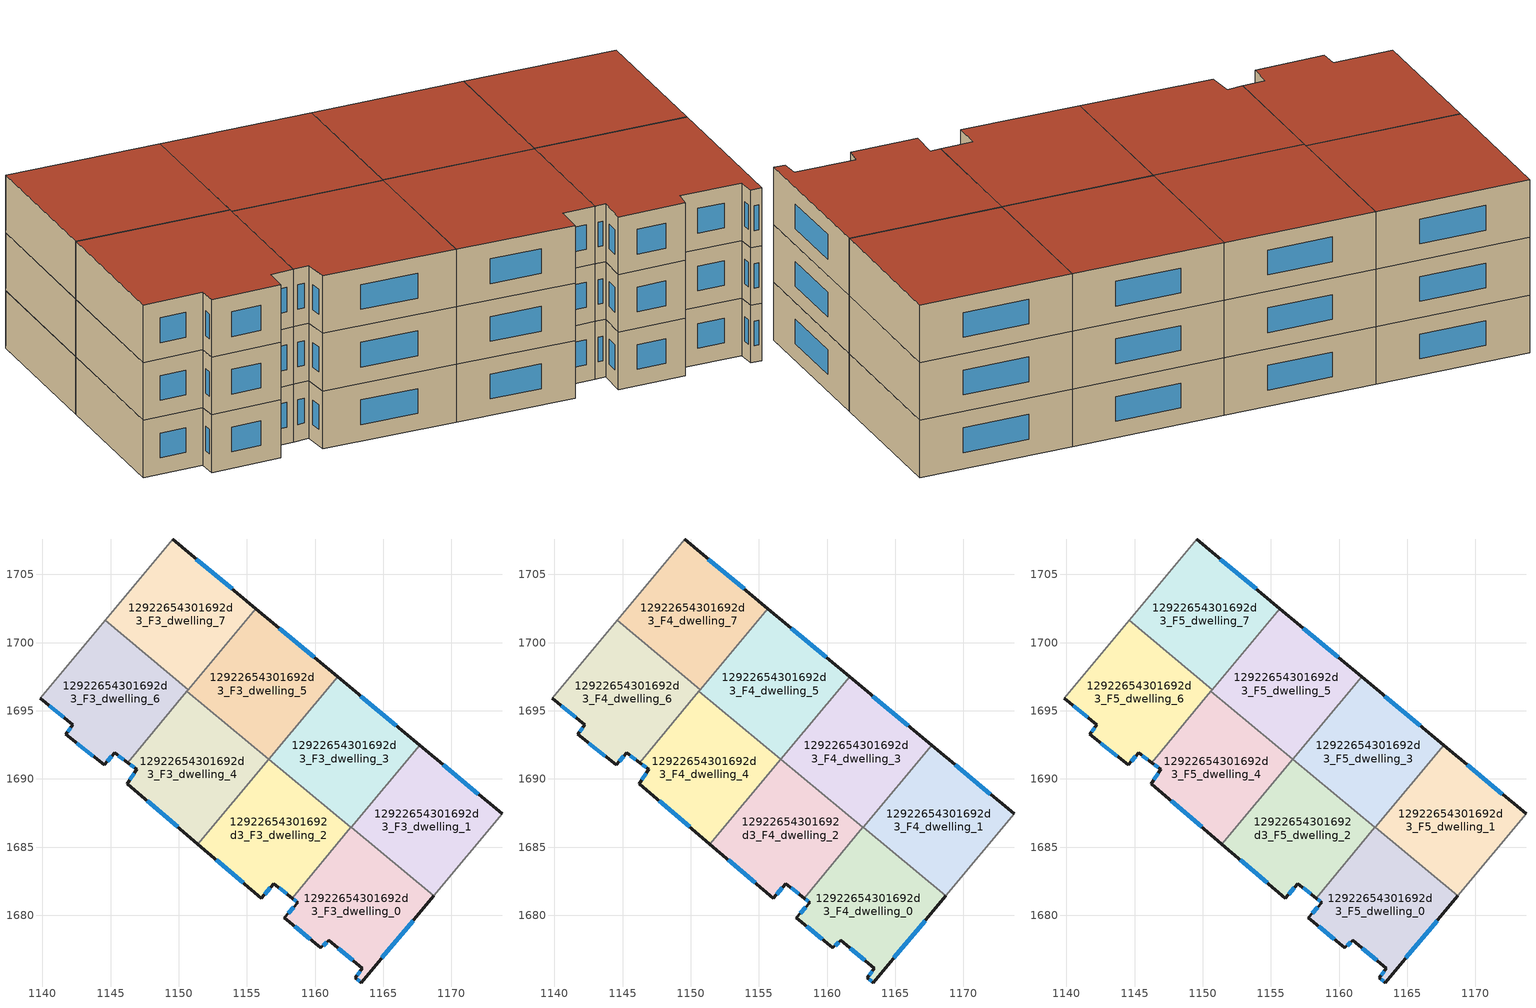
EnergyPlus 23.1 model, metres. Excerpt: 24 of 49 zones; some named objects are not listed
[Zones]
12922654301692d3_F3_dwelling_0
 floor to 12922654301692d3_F2_dwelling_0 (EU_floor_Construction): 1168.71,1681.43 1163.39,1675.05 1162.96,1675.42 1163.46,1676.11 1161.01,1678.18 1160.43,1677.62 1157.73,1679.82 1158.74,1680.92 1158.32,1681.26 1162.66,1686.47 z9
 wall outside (EU_wall_Construction): 1158.32,1681.26 1158.74,1680.92 1157.73,1679.82 1160.43,1677.62 1161.01,1678.18 1163.46,1676.11 1162.96,1675.42 1163.39,1675.05 1168.71,1681.43 z9:12
 wall to 12922654301692d3_F3_dwelling_1 (EU_wall_Construction): 1168.71,1681.43 1162.66,1686.47 z9:12
 wall to 12922654301692d3_F3_dwelling_2 (EU_wall_Construction): 1162.64,1686.45 1158.32,1681.26 z9:12
 wall to 12922654301692d3_F3_dwelling_3 (EU_wall_Construction): 1162.66,1686.47 1162.64,1686.45 z9:12
 window (EU_Window_Construction): 1160.59,1677.78 1160.85,1678.02 / 1158.5,1679.19 1159.66,1678.25 / 1158.45,1680.61 1158.02,1680.14 / 1158.44,1681.17 1158.62,1681.02 / 1164.91,1676.87 1167.19,1679.61 / 1163.08,1675.31 1163.27,1675.15 / 1163.32,1675.91 1163.1,1675.62 / 1161.71,1677.59 1162.76,1676.7 z9.86:11.14
12922654301692d3_F3_dwelling_1
 floor to 12922654301692d3_F2_dwelling_1 (EU_floor_Construction): 1173.71,1687.44 1168.71,1681.43 1162.66,1686.47 1167.67,1692.48 z9
 wall outside (EU_wall_Construction): 1173.71,1687.44 1167.67,1692.48 z9:12
 wall adiabatic (EU_wall_Construction): 1168.71,1681.43 1173.71,1687.44 z9:12
 wall to 12922654301692d3_F3_dwelling_3 (EU_wall_Construction): 1167.67,1692.48 1162.66,1686.47 z9:12
 window (EU_Window_Construction): 1171.99,1688.88 1169.4,1691.04 z9.86:11.14
12922654301692d3_F3_dwelling_2
 floor to 12922654301692d3_F2_dwelling_2 (EU_floor_Construction): 1162.64,1686.45 1158.32,1681.26 1156.98,1682.33 1156.06,1681.25 1151.41,1685.22 1156.62,1691.46 z9
 wall outside (EU_wall_Construction): 1151.41,1685.22 1156.06,1681.25 1156.98,1682.33 1158.32,1681.26 z9:12
 wall to 12922654301692d3_F3_dwelling_3 (EU_wall_Construction): 1162.64,1686.45 1156.62,1691.46 z9:12
 wall to 12922654301692d3_F3_dwelling_4 (EU_wall_Construction): 1156.59,1691.43 1151.41,1685.22 z9:12
 wall to 12922654301692d3_F3_dwelling_5 (EU_wall_Construction): 1156.62,1691.46 1156.59,1691.43 z9:12
 window (EU_Window_Construction): 1157.36,1682.03 1157.93,1681.57 / 1156.32,1681.56 1156.72,1682.02 / 1152.74,1684.09 1154.73,1682.39 z9.86:11.14
12922654301692d3_F3_dwelling_3
 floor to 12922654301692d3_F2_dwelling_3 (EU_floor_Construction): 1167.67,1692.48 1162.64,1686.45 1156.62,1691.46 1161.65,1697.5 z9
 wall outside (EU_wall_Construction): 1167.67,1692.48 1161.65,1697.5 z9:12
 wall to 12922654301692d3_F3_dwelling_5 (EU_wall_Construction): 1161.65,1697.5 1156.62,1691.46 z9:12
 window (EU_Window_Construction): 1165.95,1693.91 1163.37,1696.07 z9.86:11.14
12922654301692d3_F3_dwelling_4
 floor to 12922654301692d3_F2_dwelling_4 (EU_floor_Construction): 1156.59,1691.43 1151.41,1685.22 1146.21,1689.66 1146.93,1690.7 1146.26,1691.2 1150.61,1696.42 z9
 wall outside (EU_wall_Construction): 1146.26,1691.2 1146.93,1690.7 1146.21,1689.66 1151.41,1685.22 z9:12
 wall to 12922654301692d3_F3_dwelling_5 (EU_wall_Construction): 1156.59,1691.43 1150.61,1696.42 z9:12
 wall to 12922654301692d3_F3_dwelling_6 (EU_wall_Construction): 1150.61,1696.42 1146.26,1691.2 z9:12
 window (EU_Window_Construction): 1147.7,1688.39 1149.93,1686.49 / 1146.72,1690.4 1146.41,1689.96 / 1146.45,1691.06 1146.73,1690.85 z9.86:11.14
12922654301692d3_F3_dwelling_5
 floor to 12922654301692d3_F2_dwelling_5 (EU_floor_Construction): 1161.65,1697.5 1156.59,1691.43 1150.61,1696.42 1155.67,1702.49 z9
 wall outside (EU_wall_Construction): 1161.65,1697.5 1155.67,1702.49 z9:12
 wall to 12922654301692d3_F3_dwelling_7 (EU_wall_Construction): 1155.67,1702.49 1150.72,1696.55 z9:12
 wall to 12922654301692d3_F3_dwelling_6 (EU_wall_Construction): 1150.72,1696.55 1150.61,1696.42 z9:12
 window (EU_Window_Construction): 1159.94,1698.92 1157.38,1701.06 z9.86:11.14
12922654301692d3_F3_dwelling_6
 floor to 12922654301692d3_F2_dwelling_6 (EU_floor_Construction): 1150.72,1696.55 1146.26,1691.2 1145.3,1691.92 1144.52,1691.04 1141.71,1693.27 1142.24,1693.97 1139.83,1695.92 1144.6,1701.65 z9
 wall outside (EU_wall_Construction): 1139.83,1695.92 1142.24,1693.97 1141.71,1693.27 1144.52,1691.04 1145.3,1691.92 1146.26,1691.2 z9:12
 wall adiabatic (EU_wall_Construction): 1144.6,1701.65 1139.83,1695.92 z9:12
 wall to 12922654301692d3_F3_dwelling_7 (EU_wall_Construction): 1150.72,1696.55 1144.6,1701.65 z9:12
 window (EU_Window_Construction): 1140.52,1695.36 1141.55,1694.53 / 1145.57,1691.71 1145.98,1691.41 / 1144.74,1691.29 1145.07,1691.67 / 1142.52,1692.63 1143.72,1691.67 / 1142.09,1693.77 1141.86,1693.47 z9.86:11.14
12922654301692d3_F3_dwelling_7
 floor to 12922654301692d3_F2_dwelling_7 (EU_floor_Construction): 1155.67,1702.49 1150.72,1696.55 1144.6,1701.65 1149.55,1707.59 z9
 wall outside (EU_wall_Construction): 1155.67,1702.49 1149.55,1707.59 z9:12
 wall adiabatic (EU_wall_Construction): 1149.55,1707.59 1144.6,1701.65 z9:12
 window (EU_Window_Construction): 1153.92,1703.95 1151.3,1706.13 z9.86:11.14
12922654301692d3_F4_dwelling_0
 floor to 12922654301692d3_F3_dwelling_0 (EU_floor_Construction): 1168.71,1681.43 1163.39,1675.05 1162.96,1675.42 1163.46,1676.11 1161.01,1678.18 1160.43,1677.62 1157.73,1679.82 1158.74,1680.92 1158.32,1681.26 1162.66,1686.47 z12
 wall outside (EU_wall_Construction): 1158.32,1681.26 1158.74,1680.92 1157.73,1679.82 1160.43,1677.62 1161.01,1678.18 1163.46,1676.11 1162.96,1675.42 1163.39,1675.05 1168.71,1681.43 z12:15
 wall to 12922654301692d3_F4_dwelling_1 (EU_wall_Construction): 1168.71,1681.43 1162.66,1686.47 z12:15
 wall to 12922654301692d3_F4_dwelling_2 (EU_wall_Construction): 1162.64,1686.45 1158.32,1681.26 z12:15
 wall to 12922654301692d3_F4_dwelling_3 (EU_wall_Construction): 1162.66,1686.47 1162.64,1686.45 z12:15
 window (EU_Window_Construction): 1160.59,1677.78 1160.85,1678.02 / 1158.5,1679.19 1159.66,1678.25 / 1158.45,1680.61 1158.02,1680.14 / 1158.44,1681.17 1158.62,1681.02 / 1164.91,1676.87 1167.19,1679.61 / 1163.08,1675.31 1163.27,1675.15 / 1163.32,1675.91 1163.1,1675.62 / 1161.71,1677.59 1162.76,1676.7 z12.86:14.14
12922654301692d3_F4_dwelling_1
 floor to 12922654301692d3_F3_dwelling_1 (EU_floor_Construction): 1173.71,1687.44 1168.71,1681.43 1162.66,1686.47 1167.67,1692.48 z12
 wall outside (EU_wall_Construction): 1173.71,1687.44 1167.67,1692.48 z12:15
 wall adiabatic (EU_wall_Construction): 1168.71,1681.43 1173.71,1687.44 z12:15
 wall to 12922654301692d3_F4_dwelling_3 (EU_wall_Construction): 1167.67,1692.48 1162.66,1686.47 z12:15
 window (EU_Window_Construction): 1171.99,1688.88 1169.4,1691.04 z12.86:14.14
12922654301692d3_F4_dwelling_2
 floor to 12922654301692d3_F3_dwelling_2 (EU_floor_Construction): 1162.64,1686.45 1158.32,1681.26 1156.98,1682.33 1156.06,1681.25 1151.41,1685.22 1156.62,1691.46 z12
 wall outside (EU_wall_Construction): 1151.41,1685.22 1156.06,1681.25 1156.98,1682.33 1158.32,1681.26 z12:15
 wall to 12922654301692d3_F4_dwelling_3 (EU_wall_Construction): 1162.64,1686.45 1156.62,1691.46 z12:15
 wall to 12922654301692d3_F4_dwelling_4 (EU_wall_Construction): 1156.59,1691.43 1151.41,1685.22 z12:15
 wall to 12922654301692d3_F4_dwelling_5 (EU_wall_Construction): 1156.62,1691.46 1156.59,1691.43 z12:15
 window (EU_Window_Construction): 1157.36,1682.03 1157.93,1681.57 / 1156.32,1681.56 1156.72,1682.02 / 1152.74,1684.09 1154.73,1682.39 z12.86:14.14
12922654301692d3_F4_dwelling_3
 floor to 12922654301692d3_F3_dwelling_3 (EU_floor_Construction): 1167.67,1692.48 1162.64,1686.45 1156.62,1691.46 1161.65,1697.5 z12
 wall outside (EU_wall_Construction): 1167.67,1692.48 1161.65,1697.5 z12:15
 wall to 12922654301692d3_F4_dwelling_5 (EU_wall_Construction): 1161.65,1697.5 1156.62,1691.46 z12:15
 window (EU_Window_Construction): 1165.95,1693.91 1163.37,1696.07 z12.86:14.14
12922654301692d3_F4_dwelling_4
 floor to 12922654301692d3_F3_dwelling_4 (EU_floor_Construction): 1156.59,1691.43 1151.41,1685.22 1146.21,1689.66 1146.93,1690.7 1146.26,1691.2 1150.61,1696.42 z12
 wall outside (EU_wall_Construction): 1146.26,1691.2 1146.93,1690.7 1146.21,1689.66 1151.41,1685.22 z12:15
 wall to 12922654301692d3_F4_dwelling_5 (EU_wall_Construction): 1156.59,1691.43 1150.61,1696.42 z12:15
 wall to 12922654301692d3_F4_dwelling_6 (EU_wall_Construction): 1150.61,1696.42 1146.26,1691.2 z12:15
 window (EU_Window_Construction): 1147.7,1688.39 1149.93,1686.49 / 1146.72,1690.4 1146.41,1689.96 / 1146.45,1691.06 1146.73,1690.85 z12.86:14.14
12922654301692d3_F4_dwelling_5
 floor to 12922654301692d3_F3_dwelling_5 (EU_floor_Construction): 1161.65,1697.5 1156.59,1691.43 1150.61,1696.42 1155.67,1702.49 z12
 wall outside (EU_wall_Construction): 1161.65,1697.5 1155.67,1702.49 z12:15
 wall to 12922654301692d3_F4_dwelling_7 (EU_wall_Construction): 1155.67,1702.49 1150.72,1696.55 z12:15
 wall to 12922654301692d3_F4_dwelling_6 (EU_wall_Construction): 1150.72,1696.55 1150.61,1696.42 z12:15
 window (EU_Window_Construction): 1159.94,1698.92 1157.38,1701.06 z12.86:14.14
12922654301692d3_F4_dwelling_6
 floor to 12922654301692d3_F3_dwelling_6 (EU_floor_Construction): 1150.72,1696.55 1146.26,1691.2 1145.3,1691.92 1144.52,1691.04 1141.71,1693.27 1142.24,1693.97 1139.83,1695.92 1144.6,1701.65 z12
 wall outside (EU_wall_Construction): 1139.83,1695.92 1142.24,1693.97 1141.71,1693.27 1144.52,1691.04 1145.3,1691.92 1146.26,1691.2 z12:15
 wall adiabatic (EU_wall_Construction): 1144.6,1701.65 1139.83,1695.92 z12:15
 wall to 12922654301692d3_F4_dwelling_7 (EU_wall_Construction): 1150.72,1696.55 1144.6,1701.65 z12:15
 window (EU_Window_Construction): 1140.52,1695.36 1141.55,1694.53 / 1145.57,1691.71 1145.98,1691.41 / 1144.74,1691.29 1145.07,1691.67 / 1142.52,1692.63 1143.72,1691.67 / 1142.09,1693.77 1141.86,1693.47 z12.86:14.14
12922654301692d3_F4_dwelling_7
 floor to 12922654301692d3_F3_dwelling_7 (EU_floor_Construction): 1155.67,1702.49 1150.72,1696.55 1144.6,1701.65 1149.55,1707.59 z12
 wall outside (EU_wall_Construction): 1155.67,1702.49 1149.55,1707.59 z12:15
 wall adiabatic (EU_wall_Construction): 1149.55,1707.59 1144.6,1701.65 z12:15
 window (EU_Window_Construction): 1153.92,1703.95 1151.3,1706.13 z12.86:14.14
12922654301692d3_F5_dwelling_0
 floor to 12922654301692d3_F4_dwelling_0 (EU_floor_Construction): 1168.71,1681.43 1163.39,1675.05 1162.96,1675.42 1163.46,1676.11 1161.01,1678.18 1160.43,1677.62 1157.73,1679.82 1158.74,1680.92 1158.32,1681.26 1162.66,1686.47 z15
 wall outside (EU_wall_Construction): 1158.32,1681.26 1158.74,1680.92 1157.73,1679.82 1160.43,1677.62 1161.01,1678.18 1163.46,1676.11 1162.96,1675.42 1163.39,1675.05 1168.71,1681.43 z15:18
 wall to 12922654301692d3_F5_dwelling_1 (EU_wall_Construction): 1168.71,1681.43 1162.66,1686.47 z15:18
 wall to 12922654301692d3_F5_dwelling_2 (EU_wall_Construction): 1162.64,1686.45 1158.32,1681.26 z15:18
 wall to 12922654301692d3_F5_dwelling_3 (EU_wall_Construction): 1162.66,1686.47 1162.64,1686.45 z15:18
 window (EU_Window_Construction): 1160.59,1677.78 1160.85,1678.02 / 1158.5,1679.19 1159.66,1678.25 / 1158.45,1680.61 1158.02,1680.14 / 1158.44,1681.17 1158.62,1681.02 / 1164.91,1676.87 1167.19,1679.61 / 1163.08,1675.31 1163.27,1675.15 / 1163.32,1675.91 1163.1,1675.62 / 1161.71,1677.59 1162.76,1676.7 z15.86:17.14
 roof outside (EU_roof_Construction): 1163.39,1675.05 1168.71,1681.43 1162.66,1686.47 1158.32,1681.26 1158.74,1680.92 1157.73,1679.82 1160.43,1677.62 1161.01,1678.18 1163.46,1676.11 1162.96,1675.42 z18
12922654301692d3_F5_dwelling_1
 floor to 12922654301692d3_F4_dwelling_1 (EU_floor_Construction): 1173.71,1687.44 1168.71,1681.43 1162.66,1686.47 1167.67,1692.48 z15
 wall outside (EU_wall_Construction): 1173.71,1687.44 1167.67,1692.48 z15:18
 wall adiabatic (EU_wall_Construction): 1168.71,1681.43 1173.71,1687.44 z15:18
 wall to 12922654301692d3_F5_dwelling_3 (EU_wall_Construction): 1167.67,1692.48 1162.66,1686.47 z15:18
 window (EU_Window_Construction): 1171.99,1688.88 1169.4,1691.04 z15.86:17.14
 roof outside (EU_roof_Construction): 1168.71,1681.43 1173.71,1687.44 1167.67,1692.48 1162.66,1686.47 z18
12922654301692d3_F5_dwelling_2
 floor to 12922654301692d3_F4_dwelling_2 (EU_floor_Construction): 1162.64,1686.45 1158.32,1681.26 1156.98,1682.33 1156.06,1681.25 1151.41,1685.22 1156.62,1691.46 z15
 wall outside (EU_wall_Construction): 1151.41,1685.22 1156.06,1681.25 1156.98,1682.33 1158.32,1681.26 z15:18
 wall to 12922654301692d3_F5_dwelling_3 (EU_wall_Construction): 1162.64,1686.45 1156.62,1691.46 z15:18
 wall to 12922654301692d3_F5_dwelling_4 (EU_wall_Construction): 1156.59,1691.43 1151.41,1685.22 z15:18
 wall to 12922654301692d3_F5_dwelling_5 (EU_wall_Construction): 1156.62,1691.46 1156.59,1691.43 z15:18
 window (EU_Window_Construction): 1157.36,1682.03 1157.93,1681.57 / 1156.32,1681.56 1156.72,1682.02 / 1152.74,1684.09 1154.73,1682.39 z15.86:17.14
 roof outside (EU_roof_Construction): 1158.32,1681.26 1162.64,1686.45 1156.62,1691.46 1151.41,1685.22 1156.06,1681.25 1156.98,1682.33 z18
12922654301692d3_F5_dwelling_3
 floor to 12922654301692d3_F4_dwelling_3 (EU_floor_Construction): 1167.67,1692.48 1162.64,1686.45 1156.62,1691.46 1161.65,1697.5 z15
 wall outside (EU_wall_Construction): 1167.67,1692.48 1161.65,1697.5 z15:18
 wall to 12922654301692d3_F5_dwelling_5 (EU_wall_Construction): 1161.65,1697.5 1156.62,1691.46 z15:18
 window (EU_Window_Construction): 1165.95,1693.91 1163.37,1696.07 z15.86:17.14
 roof outside (EU_roof_Construction): 1162.64,1686.45 1167.67,1692.48 1161.65,1697.5 1156.62,1691.46 z18
12922654301692d3_F5_dwelling_4
 floor to 12922654301692d3_F4_dwelling_4 (EU_floor_Construction): 1156.59,1691.43 1151.41,1685.22 1146.21,1689.66 1146.93,1690.7 1146.26,1691.2 1150.61,1696.42 z15
 wall outside (EU_wall_Construction): 1146.26,1691.2 1146.93,1690.7 1146.21,1689.66 1151.41,1685.22 z15:18
 wall to 12922654301692d3_F5_dwelling_5 (EU_wall_Construction): 1156.59,1691.43 1150.61,1696.42 z15:18
 wall to 12922654301692d3_F5_dwelling_6 (EU_wall_Construction): 1150.61,1696.42 1146.26,1691.2 z15:18
 window (EU_Window_Construction): 1147.7,1688.39 1149.93,1686.49 / 1146.72,1690.4 1146.41,1689.96 / 1146.45,1691.06 1146.73,1690.85 z15.86:17.14
 roof outside (EU_roof_Construction): 1151.41,1685.22 1156.59,1691.43 1150.61,1696.42 1146.26,1691.2 1146.93,1690.7 1146.21,1689.66 z18
12922654301692d3_F5_dwelling_5
 floor to 12922654301692d3_F4_dwelling_5 (EU_floor_Construction): 1161.65,1697.5 1156.59,1691.43 1150.61,1696.42 1155.67,1702.49 z15
 wall outside (EU_wall_Construction): 1161.65,1697.5 1155.67,1702.49 z15:18
 wall to 12922654301692d3_F5_dwelling_7 (EU_wall_Construction): 1155.67,1702.49 1150.72,1696.55 z15:18
 wall to 12922654301692d3_F5_dwelling_6 (EU_wall_Construction): 1150.72,1696.55 1150.61,1696.42 z15:18
 window (EU_Window_Construction): 1159.94,1698.92 1157.38,1701.06 z15.86:17.14
 roof outside (EU_roof_Construction): 1156.59,1691.43 1161.65,1697.5 1155.67,1702.49 1150.61,1696.42 z18
12922654301692d3_F5_dwelling_6
 floor to 12922654301692d3_F4_dwelling_6 (EU_floor_Construction): 1150.72,1696.55 1146.26,1691.2 1145.3,1691.92 1144.52,1691.04 1141.71,1693.27 1142.24,1693.97 1139.83,1695.92 1144.6,1701.65 z15
 wall outside (EU_wall_Construction): 1139.83,1695.92 1142.24,1693.97 1141.71,1693.27 1144.52,1691.04 1145.3,1691.92 1146.26,1691.2 z15:18
 wall adiabatic (EU_wall_Construction): 1144.6,1701.65 1139.83,1695.92 z15:18
 wall to 12922654301692d3_F5_dwelling_7 (EU_wall_Construction): 1150.72,1696.55 1144.6,1701.65 z15:18
 window (EU_Window_Construction): 1140.52,1695.36 1141.55,1694.53 / 1145.57,1691.71 1145.98,1691.41 / 1144.74,1691.29 1145.07,1691.67 / 1142.52,1692.63 1143.72,1691.67 / 1142.09,1693.77 1141.86,1693.47 z15.86:17.14
 roof outside (EU_roof_Construction): 1146.26,1691.2 1150.72,1696.55 1144.6,1701.65 1139.83,1695.92 1142.24,1693.97 1141.71,1693.27 1144.52,1691.04 1145.3,1691.92 z18
12922654301692d3_F5_dwelling_7
 floor to 12922654301692d3_F4_dwelling_7 (EU_floor_Construction): 1155.67,1702.49 1150.72,1696.55 1144.6,1701.65 1149.55,1707.59 z15
 wall outside (EU_wall_Construction): 1155.67,1702.49 1149.55,1707.59 z15:18
 wall adiabatic (EU_wall_Construction): 1149.55,1707.59 1144.6,1701.65 z15:18
 window (EU_Window_Construction): 1153.92,1703.95 1151.3,1706.13 z15.86:17.14
 roof outside (EU_roof_Construction): 1150.72,1696.55 1155.67,1702.49 1149.55,1707.59 1144.6,1701.65 z18
[Building]
EU S2 Campaign: North Axis=0; Terrain=City; Solar Distribution=FullExterior
[Site:Location]
Helsinki-Vantaa.AP: Latitude=60.317; Longitude=24.963; Time Zone=2; Elevation=54.6
[SizingPeriod:WeatherFileDays]
AnnualSizingPeriod: Begin Month=1; Begin Day of Month=1; End Month=12; End Day of Month=31; Day of Week for Start Day=Monday; Use Weather File Daylight Saving Period=No; Use Weather File Rain and Snow Indicators=No
[MATERIAL]
EU_InternalMass_Material: Roughness=MediumRough; Thickness=0.1; Conductivity=1; Density=1800; Specific Heat=900; Thermal Absorptance=0.9; Solar Absorptance=0.7; Visible Absorptance=0.7
[MATERIAL:NOMASS] Roughness=MediumRough; Thermal Absorptance=0.9; Solar Absorptance=0.7; Visible Absorptance=0.7
Name | Thermal Resistance
EU_wall_NoMass | 1.10183
EU_roof_NoMass; EU_floor_NoMass | 1.70606
[WINDOWMATERIAL:SIMPLEGLAZINGSYSTEM]
EU_Window_SimpleGlazing: UFactor=3.11035; Solar Heat Gain Coefficient=0.8; Visible Transmittance=0.8
[CONSTRUCTION]
EU_wall_Construction: EU_wall_NoMass
EU_roof_Construction: EU_roof_NoMass
EU_floor_Construction: EU_floor_NoMass
EU_Window_Construction: EU_Window_SimpleGlazing
EU_InternalMass_Construction: EU_InternalMass_Material
[ZONE] Type=1; Multiplier=1; Ceiling Height=autocalculate; Floor Area=autocalculate; Part of Total Floor Area=Yes
Name | Volume
12922654301692d3_F3_dwelling_0; 12922654301692d3_F4_dwelling_0; 12922654301692d3_F5_dwelling_0; 12922654301692d3_F3_dwelling_1; 12922654301692d3_F4_dwelling_1; 12922654301692d3_F5_dwelling_1 | 184.745
12922654301692d3_F3_dwelling_2; 12922654301692d3_F4_dwelling_2; 12922654301692d3_F5_dwelling_2 | 184.714
12922654301692d3_F3_dwelling_3; 12922654301692d3_F4_dwelling_3; 12922654301692d3_F5_dwelling_3 | 184.726
12922654301692d3_F3_dwelling_4; 12922654301692d3_F4_dwelling_4; 12922654301692d3_F5_dwelling_4 | 184.723
12922654301692d3_F3_dwelling_5; 12922654301692d3_F4_dwelling_5; 12922654301692d3_F5_dwelling_5 | 184.717
12922654301692d3_F3_dwelling_6; 12922654301692d3_F4_dwelling_6; 12922654301692d3_F5_dwelling_6 | 184.734
12922654301692d3_F3_dwelling_7; 12922654301692d3_F4_dwelling_7; 12922654301692d3_F5_dwelling_7 | 184.74
[INTERNALMASS] Construction=EU_InternalMass_Construction
Name | Zone or ZoneList | Surface Area
12922654301692d3_F3_dwelling_0_EU_InternalMass | 12922654301692d3_F3_dwelling_0 | 61.5813
12922654301692d3_F3_dwelling_1_EU_InternalMass | 12922654301692d3_F3_dwelling_1 | 61.5818
12922654301692d3_F3_dwelling_2_EU_InternalMass | 12922654301692d3_F3_dwelling_2 | 61.5708
12922654301692d3_F3_dwelling_3_EU_InternalMass | 12922654301692d3_F3_dwelling_3 | 61.5752
12922654301692d3_F3_dwelling_4_EU_InternalMass | 12922654301692d3_F3_dwelling_4 | 61.5739
12922654301692d3_F3_dwelling_5_EU_InternalMass | 12922654301692d3_F3_dwelling_5 | 61.5724
12922654301692d3_F3_dwelling_6_EU_InternalMass | 12922654301692d3_F3_dwelling_6 | 61.5777
12922654301692d3_F3_dwelling_7_EU_InternalMass | 12922654301692d3_F3_dwelling_7 | 61.5798
12922654301692d3_F4_dwelling_0_EU_InternalMass | 12922654301692d3_F4_dwelling_0 | 61.5813
12922654301692d3_F4_dwelling_1_EU_InternalMass | 12922654301692d3_F4_dwelling_1 | 61.5818
12922654301692d3_F4_dwelling_2_EU_InternalMass | 12922654301692d3_F4_dwelling_2 | 61.5708
12922654301692d3_F4_dwelling_3_EU_InternalMass | 12922654301692d3_F4_dwelling_3 | 61.5752
12922654301692d3_F4_dwelling_4_EU_InternalMass | 12922654301692d3_F4_dwelling_4 | 61.5739
12922654301692d3_F4_dwelling_5_EU_InternalMass | 12922654301692d3_F4_dwelling_5 | 61.5724
12922654301692d3_F4_dwelling_6_EU_InternalMass | 12922654301692d3_F4_dwelling_6 | 61.5777
12922654301692d3_F4_dwelling_7_EU_InternalMass | 12922654301692d3_F4_dwelling_7 | 61.5798
12922654301692d3_F5_dwelling_0_EU_InternalMass | 12922654301692d3_F5_dwelling_0 | 61.5813
12922654301692d3_F5_dwelling_1_EU_InternalMass | 12922654301692d3_F5_dwelling_1 | 61.5818
12922654301692d3_F5_dwelling_2_EU_InternalMass | 12922654301692d3_F5_dwelling_2 | 61.5708
12922654301692d3_F5_dwelling_3_EU_InternalMass | 12922654301692d3_F5_dwelling_3 | 61.5752
12922654301692d3_F5_dwelling_4_EU_InternalMass | 12922654301692d3_F5_dwelling_4 | 61.5739
12922654301692d3_F5_dwelling_5_EU_InternalMass | 12922654301692d3_F5_dwelling_5 | 61.5724
12922654301692d3_F5_dwelling_6_EU_InternalMass | 12922654301692d3_F5_dwelling_6 | 61.5777
12922654301692d3_F5_dwelling_7_EU_InternalMass | 12922654301692d3_F5_dwelling_7 | 61.5798
[OTHEREQUIPMENT] Fuel Type=Electricity; Design Level Calculation Method=Watts/Area; Power per Zone Floor Area=1; Fraction Latent=0; Fraction Radiant=0; Fraction Lost=0; Carbon Dioxide Generation Rate=0; EndUse Subcategory=EU_Step8_InternalGains
Name | Zone or ZoneList or Space or SpaceList | Schedule
EU_Step8_InternalGain_12922654301692d3_F3_dwelling_0_f000 | 12922654301692d3_F3_dwelling_0 | EU_Step8_GainSchedule_12922654301692d3_F3_dwelling_0_f000
EU_Step8_InternalGain_12922654301692d3_F3_dwelling_1_f000 | 12922654301692d3_F3_dwelling_1 | EU_Step8_GainSchedule_12922654301692d3_F3_dwelling_1_f000
EU_Step8_InternalGain_12922654301692d3_F3_dwelling_2_f000 | 12922654301692d3_F3_dwelling_2 | EU_Step8_GainSchedule_12922654301692d3_F3_dwelling_2_f000
EU_Step8_InternalGain_12922654301692d3_F3_dwelling_3_f000 | 12922654301692d3_F3_dwelling_3 | EU_Step8_GainSchedule_12922654301692d3_F3_dwelling_3_f000
EU_Step8_InternalGain_12922654301692d3_F3_dwelling_4_f000 | 12922654301692d3_F3_dwelling_4 | EU_Step8_GainSchedule_12922654301692d3_F3_dwelling_4_f000
EU_Step8_InternalGain_12922654301692d3_F3_dwelling_5_f000 | 12922654301692d3_F3_dwelling_5 | EU_Step8_GainSchedule_12922654301692d3_F3_dwelling_5_f000
EU_Step8_InternalGain_12922654301692d3_F3_dwelling_6_f000 | 12922654301692d3_F3_dwelling_6 | EU_Step8_GainSchedule_12922654301692d3_F3_dwelling_6_f000
EU_Step8_InternalGain_12922654301692d3_F3_dwelling_7_f000 | 12922654301692d3_F3_dwelling_7 | EU_Step8_GainSchedule_12922654301692d3_F3_dwelling_7_f000
EU_Step8_InternalGain_12922654301692d3_F4_dwelling_0_f000 | 12922654301692d3_F4_dwelling_0 | EU_Step8_GainSchedule_12922654301692d3_F4_dwelling_0_f000
EU_Step8_InternalGain_12922654301692d3_F4_dwelling_1_f000 | 12922654301692d3_F4_dwelling_1 | EU_Step8_GainSchedule_12922654301692d3_F4_dwelling_1_f000
EU_Step8_InternalGain_12922654301692d3_F4_dwelling_2_f000 | 12922654301692d3_F4_dwelling_2 | EU_Step8_GainSchedule_12922654301692d3_F4_dwelling_2_f000
EU_Step8_InternalGain_12922654301692d3_F4_dwelling_3_f000 | 12922654301692d3_F4_dwelling_3 | EU_Step8_GainSchedule_12922654301692d3_F4_dwelling_3_f000
EU_Step8_InternalGain_12922654301692d3_F4_dwelling_4_f000 | 12922654301692d3_F4_dwelling_4 | EU_Step8_GainSchedule_12922654301692d3_F4_dwelling_4_f000
EU_Step8_InternalGain_12922654301692d3_F4_dwelling_5_f000 | 12922654301692d3_F4_dwelling_5 | EU_Step8_GainSchedule_12922654301692d3_F4_dwelling_5_f000
EU_Step8_InternalGain_12922654301692d3_F4_dwelling_6_f000 | 12922654301692d3_F4_dwelling_6 | EU_Step8_GainSchedule_12922654301692d3_F4_dwelling_6_f000
EU_Step8_InternalGain_12922654301692d3_F4_dwelling_7_f000 | 12922654301692d3_F4_dwelling_7 | EU_Step8_GainSchedule_12922654301692d3_F4_dwelling_7_f000
EU_Step8_InternalGain_12922654301692d3_F5_dwelling_0_f000 | 12922654301692d3_F5_dwelling_0 | EU_Step8_GainSchedule_12922654301692d3_F5_dwelling_0_f000
EU_Step8_InternalGain_12922654301692d3_F5_dwelling_1_f000 | 12922654301692d3_F5_dwelling_1 | EU_Step8_GainSchedule_12922654301692d3_F5_dwelling_1_f000
EU_Step8_InternalGain_12922654301692d3_F5_dwelling_2_f000 | 12922654301692d3_F5_dwelling_2 | EU_Step8_GainSchedule_12922654301692d3_F5_dwelling_2_f000
EU_Step8_InternalGain_12922654301692d3_F5_dwelling_3_f000 | 12922654301692d3_F5_dwelling_3 | EU_Step8_GainSchedule_12922654301692d3_F5_dwelling_3_f000
EU_Step8_InternalGain_12922654301692d3_F5_dwelling_4_f000 | 12922654301692d3_F5_dwelling_4 | EU_Step8_GainSchedule_12922654301692d3_F5_dwelling_4_f000
EU_Step8_InternalGain_12922654301692d3_F5_dwelling_5_f000 | 12922654301692d3_F5_dwelling_5 | EU_Step8_GainSchedule_12922654301692d3_F5_dwelling_5_f000
EU_Step8_InternalGain_12922654301692d3_F5_dwelling_6_f000 | 12922654301692d3_F5_dwelling_6 | EU_Step8_GainSchedule_12922654301692d3_F5_dwelling_6_f000
EU_Step8_InternalGain_12922654301692d3_F5_dwelling_7_f000 | 12922654301692d3_F5_dwelling_7 | EU_Step8_GainSchedule_12922654301692d3_F5_dwelling_7_f000
[ZONEVENTILATION:DESIGNFLOWRATE] Schedule=EU_AlwaysOn; Design Flow Rate Calculation Method=AirChanges/Hour; Air Changes per Hour=0.756316; Ventilation Type=Natural; Fan Pressure Rise=0; Fan Total Efficiency=1; Constant Term Coefficient=1; Temperature Term Coefficient=0; Velocity Term Coefficient=0; Velocity Squared Term Coefficient=0; Minimum Indoor Temperature=-100; Maximum Indoor Temperature=100; Delta Temperature=-100; Minimum Outdoor Temperature=-100; Maximum Outdoor Temperature=100; Maximum Wind Speed=40
Name | Zone or ZoneList or Space or SpaceList
EU_ConstantAir_12922654301692d3_F3_dwelling_0 | 12922654301692d3_F3_dwelling_0
EU_ConstantAir_12922654301692d3_F3_dwelling_1 | 12922654301692d3_F3_dwelling_1
EU_ConstantAir_12922654301692d3_F3_dwelling_2 | 12922654301692d3_F3_dwelling_2
EU_ConstantAir_12922654301692d3_F3_dwelling_3 | 12922654301692d3_F3_dwelling_3
EU_ConstantAir_12922654301692d3_F3_dwelling_4 | 12922654301692d3_F3_dwelling_4
EU_ConstantAir_12922654301692d3_F3_dwelling_5 | 12922654301692d3_F3_dwelling_5
EU_ConstantAir_12922654301692d3_F3_dwelling_6 | 12922654301692d3_F3_dwelling_6
EU_ConstantAir_12922654301692d3_F3_dwelling_7 | 12922654301692d3_F3_dwelling_7
EU_ConstantAir_12922654301692d3_F4_dwelling_0 | 12922654301692d3_F4_dwelling_0
EU_ConstantAir_12922654301692d3_F4_dwelling_1 | 12922654301692d3_F4_dwelling_1
EU_ConstantAir_12922654301692d3_F4_dwelling_2 | 12922654301692d3_F4_dwelling_2
EU_ConstantAir_12922654301692d3_F4_dwelling_3 | 12922654301692d3_F4_dwelling_3
EU_ConstantAir_12922654301692d3_F4_dwelling_4 | 12922654301692d3_F4_dwelling_4
EU_ConstantAir_12922654301692d3_F4_dwelling_5 | 12922654301692d3_F4_dwelling_5
EU_ConstantAir_12922654301692d3_F4_dwelling_6 | 12922654301692d3_F4_dwelling_6
EU_ConstantAir_12922654301692d3_F4_dwelling_7 | 12922654301692d3_F4_dwelling_7
EU_ConstantAir_12922654301692d3_F5_dwelling_0 | 12922654301692d3_F5_dwelling_0
EU_ConstantAir_12922654301692d3_F5_dwelling_1 | 12922654301692d3_F5_dwelling_1
EU_ConstantAir_12922654301692d3_F5_dwelling_2 | 12922654301692d3_F5_dwelling_2
EU_ConstantAir_12922654301692d3_F5_dwelling_3 | 12922654301692d3_F5_dwelling_3
EU_ConstantAir_12922654301692d3_F5_dwelling_4 | 12922654301692d3_F5_dwelling_4
EU_ConstantAir_12922654301692d3_F5_dwelling_5 | 12922654301692d3_F5_dwelling_5
EU_ConstantAir_12922654301692d3_F5_dwelling_6 | 12922654301692d3_F5_dwelling_6
EU_ConstantAir_12922654301692d3_F5_dwelling_7 | 12922654301692d3_F5_dwelling_7
[HVACTEMPLATE:ZONE:IDEALLOADSAIRSYSTEM] System Availability Schedule=EU_AlwaysOn; Maximum Heating Supply Air Temperature=50; Minimum Cooling Supply Air Temperature=13; Maximum Heating Supply Air Humidity Ratio=0.0156; Minimum Cooling Supply Air Humidity Ratio=0.0077; Heating Limit=NoLimit; Cooling Limit=NoLimit; Heating Availability Schedule=EU_AlwaysOn; Cooling Availability Schedule=EU_CoolingOff; Dehumidification Control Type=ConstantSensibleHeatRatio; Cooling Sensible Heat Ratio=0.7; Dehumidification Setpoint=60; Humidification Control Type=None; Humidification Setpoint=30; Outdoor Air Method=None; Outdoor Air Flow Rate per Person=0.00944; Outdoor Air Flow Rate per Zone Floor Area=0; Outdoor Air Flow Rate per Zone=0; Demand Controlled Ventilation Type=None; Outdoor Air Economizer Type=NoEconomizer; Heat Recovery Type=None; Sensible Heat Recovery Effectiveness=0.7; Latent Heat Recovery Effectiveness=0.65
Name | Template Thermostat
12922654301692d3_F3_dwelling_0 | EU_HeatOnly_12922654301692d3_F3_dwelling_0
12922654301692d3_F3_dwelling_1 | EU_HeatOnly_12922654301692d3_F3_dwelling_1
12922654301692d3_F3_dwelling_2 | EU_HeatOnly_12922654301692d3_F3_dwelling_2
12922654301692d3_F3_dwelling_3 | EU_HeatOnly_12922654301692d3_F3_dwelling_3
12922654301692d3_F3_dwelling_4 | EU_HeatOnly_12922654301692d3_F3_dwelling_4
12922654301692d3_F3_dwelling_5 | EU_HeatOnly_12922654301692d3_F3_dwelling_5
12922654301692d3_F3_dwelling_6 | EU_HeatOnly_12922654301692d3_F3_dwelling_6
12922654301692d3_F3_dwelling_7 | EU_HeatOnly_12922654301692d3_F3_dwelling_7
12922654301692d3_F4_dwelling_0 | EU_HeatOnly_12922654301692d3_F4_dwelling_0
12922654301692d3_F4_dwelling_1 | EU_HeatOnly_12922654301692d3_F4_dwelling_1
12922654301692d3_F4_dwelling_2 | EU_HeatOnly_12922654301692d3_F4_dwelling_2
12922654301692d3_F4_dwelling_3 | EU_HeatOnly_12922654301692d3_F4_dwelling_3
12922654301692d3_F4_dwelling_4 | EU_HeatOnly_12922654301692d3_F4_dwelling_4
12922654301692d3_F4_dwelling_5 | EU_HeatOnly_12922654301692d3_F4_dwelling_5
12922654301692d3_F4_dwelling_6 | EU_HeatOnly_12922654301692d3_F4_dwelling_6
12922654301692d3_F4_dwelling_7 | EU_HeatOnly_12922654301692d3_F4_dwelling_7
12922654301692d3_F5_dwelling_0 | EU_HeatOnly_12922654301692d3_F5_dwelling_0
12922654301692d3_F5_dwelling_1 | EU_HeatOnly_12922654301692d3_F5_dwelling_1
12922654301692d3_F5_dwelling_2 | EU_HeatOnly_12922654301692d3_F5_dwelling_2
12922654301692d3_F5_dwelling_3 | EU_HeatOnly_12922654301692d3_F5_dwelling_3
12922654301692d3_F5_dwelling_4 | EU_HeatOnly_12922654301692d3_F5_dwelling_4
12922654301692d3_F5_dwelling_5 | EU_HeatOnly_12922654301692d3_F5_dwelling_5
12922654301692d3_F5_dwelling_6 | EU_HeatOnly_12922654301692d3_F5_dwelling_6
12922654301692d3_F5_dwelling_7 | EU_HeatOnly_12922654301692d3_F5_dwelling_7
[SIZING:ZONE] Zone Cooling Design Supply Air Temperature Input Method=SupplyAirTemperature; Zone Cooling Design Supply Air Temperature=13; Zone Heating Design Supply Air Temperature Input Method=SupplyAirTemperature; Zone Heating Design Supply Air Temperature=50; Zone Cooling Design Supply Air Humidity Ratio=0.008; Zone Heating Design Supply Air Humidity Ratio=0.008; Cooling Design Air Flow Method=DesignDay; Cooling Design Air Flow Rate=0; Cooling Minimum Air Flow per Zone Floor Area=0.000762; Cooling Minimum Air Flow=0; Cooling Minimum Air Flow Fraction=0.2; Heating Design Air Flow Method=DesignDay; Heating Design Air Flow Rate=0; Heating Maximum Air Flow per Zone Floor Area=0.002032; Heating Maximum Air Flow=0.141576; Heating Maximum Air Flow Fraction=0.3; Account for Dedicated Outdoor Air System=No; Dedicated Outdoor Air System Control Strategy=NeutralSupplyAir; Dedicated Outdoor Air Low Setpoint Temperature for Design=autosize; Dedicated Outdoor Air High Setpoint Temperature for Design=autosize; Zone Load Sizing Method=Sensible Load Only No Latent Load; Zone Latent Cooling Design Supply Air Humidity Ratio Input Method=HumidityRatioDifference; Zone Cooling Design Supply Air Humidity Ratio Difference=0.005; Zone Latent Heating Design Supply Air Humidity Ratio Input Method=HumidityRatioDifference; Zone Humidification Design Supply Air Humidity Ratio Difference=0.005
12922654301692d3_F3_dwelling_0; 12922654301692d3_F3_dwelling_1; 12922654301692d3_F3_dwelling_2; 12922654301692d3_F3_dwelling_3; 12922654301692d3_F3_dwelling_4; 12922654301692d3_F3_dwelling_5; 12922654301692d3_F3_dwelling_6; 12922654301692d3_F3_dwelling_7; 12922654301692d3_F4_dwelling_0; 12922654301692d3_F4_dwelling_1; 12922654301692d3_F4_dwelling_2; 12922654301692d3_F4_dwelling_3; 12922654301692d3_F4_dwelling_4; 12922654301692d3_F4_dwelling_5; 12922654301692d3_F4_dwelling_6; 12922654301692d3_F4_dwelling_7; 12922654301692d3_F5_dwelling_0; 12922654301692d3_F5_dwelling_1; 12922654301692d3_F5_dwelling_2; 12922654301692d3_F5_dwelling_3; 12922654301692d3_F5_dwelling_4; 12922654301692d3_F5_dwelling_5; 12922654301692d3_F5_dwelling_6; 12922654301692d3_F5_dwelling_7
[SCHEDULE:CONSTANT]
Name | Hourly Value
EU_AlwaysOn | 1
EU_CoolingOff | 0
[SCHEDULE:FILE] Column Number=1; Rows to Skip at Top=0; Number of Hours of Data=8760; Column Separator=Comma; Interpolate to Timestep=No; Minutes per Item=60; Adjust Schedule for Daylight Savings=Yes
Name | File
EU_Step8_GainSchedule_12922654301692d3_F3_dwelling_0_f000 | ../../schedules/12922654301692d3/12922654301692d3_F3_dwelling_0_f000_gain.csv
EU_Step8_GainSchedule_12922654301692d3_F3_dwelling_1_f000 | ../../schedules/12922654301692d3/12922654301692d3_F3_dwelling_1_f000_gain.csv
EU_Step8_GainSchedule_12922654301692d3_F3_dwelling_2_f000 | ../../schedules/12922654301692d3/12922654301692d3_F3_dwelling_2_f000_gain.csv
EU_Step8_GainSchedule_12922654301692d3_F3_dwelling_3_f000 | ../../schedules/12922654301692d3/12922654301692d3_F3_dwelling_3_f000_gain.csv
EU_Step8_GainSchedule_12922654301692d3_F3_dwelling_4_f000 | ../../schedules/12922654301692d3/12922654301692d3_F3_dwelling_4_f000_gain.csv
EU_Step8_GainSchedule_12922654301692d3_F3_dwelling_5_f000 | ../../schedules/12922654301692d3/12922654301692d3_F3_dwelling_5_f000_gain.csv
EU_Step8_GainSchedule_12922654301692d3_F3_dwelling_6_f000 | ../../schedules/12922654301692d3/12922654301692d3_F3_dwelling_6_f000_gain.csv
EU_Step8_GainSchedule_12922654301692d3_F3_dwelling_7_f000 | ../../schedules/12922654301692d3/12922654301692d3_F3_dwelling_7_f000_gain.csv
EU_Step8_GainSchedule_12922654301692d3_F4_dwelling_0_f000 | ../../schedules/12922654301692d3/12922654301692d3_F4_dwelling_0_f000_gain.csv
EU_Step8_GainSchedule_12922654301692d3_F4_dwelling_1_f000 | ../../schedules/12922654301692d3/12922654301692d3_F4_dwelling_1_f000_gain.csv
EU_Step8_GainSchedule_12922654301692d3_F4_dwelling_2_f000 | ../../schedules/12922654301692d3/12922654301692d3_F4_dwelling_2_f000_gain.csv
EU_Step8_GainSchedule_12922654301692d3_F4_dwelling_3_f000 | ../../schedules/12922654301692d3/12922654301692d3_F4_dwelling_3_f000_gain.csv
EU_Step8_GainSchedule_12922654301692d3_F4_dwelling_4_f000 | ../../schedules/12922654301692d3/12922654301692d3_F4_dwelling_4_f000_gain.csv
EU_Step8_GainSchedule_12922654301692d3_F4_dwelling_5_f000 | ../../schedules/12922654301692d3/12922654301692d3_F4_dwelling_5_f000_gain.csv
EU_Step8_GainSchedule_12922654301692d3_F4_dwelling_6_f000 | ../../schedules/12922654301692d3/12922654301692d3_F4_dwelling_6_f000_gain.csv
EU_Step8_GainSchedule_12922654301692d3_F4_dwelling_7_f000 | ../../schedules/12922654301692d3/12922654301692d3_F4_dwelling_7_f000_gain.csv
EU_Step8_GainSchedule_12922654301692d3_F5_dwelling_0_f000 | ../../schedules/12922654301692d3/12922654301692d3_F5_dwelling_0_f000_gain.csv
EU_Step8_GainSchedule_12922654301692d3_F5_dwelling_1_f000 | ../../schedules/12922654301692d3/12922654301692d3_F5_dwelling_1_f000_gain.csv
EU_Step8_GainSchedule_12922654301692d3_F5_dwelling_2_f000 | ../../schedules/12922654301692d3/12922654301692d3_F5_dwelling_2_f000_gain.csv
EU_Step8_GainSchedule_12922654301692d3_F5_dwelling_3_f000 | ../../schedules/12922654301692d3/12922654301692d3_F5_dwelling_3_f000_gain.csv
EU_Step8_GainSchedule_12922654301692d3_F5_dwelling_4_f000 | ../../schedules/12922654301692d3/12922654301692d3_F5_dwelling_4_f000_gain.csv
EU_Step8_GainSchedule_12922654301692d3_F5_dwelling_5_f000 | ../../schedules/12922654301692d3/12922654301692d3_F5_dwelling_5_f000_gain.csv
EU_Step8_GainSchedule_12922654301692d3_F5_dwelling_6_f000 | ../../schedules/12922654301692d3/12922654301692d3_F5_dwelling_6_f000_gain.csv
EU_Step8_GainSchedule_12922654301692d3_F5_dwelling_7_f000 | ../../schedules/12922654301692d3/12922654301692d3_F5_dwelling_7_f000_gain.csv
